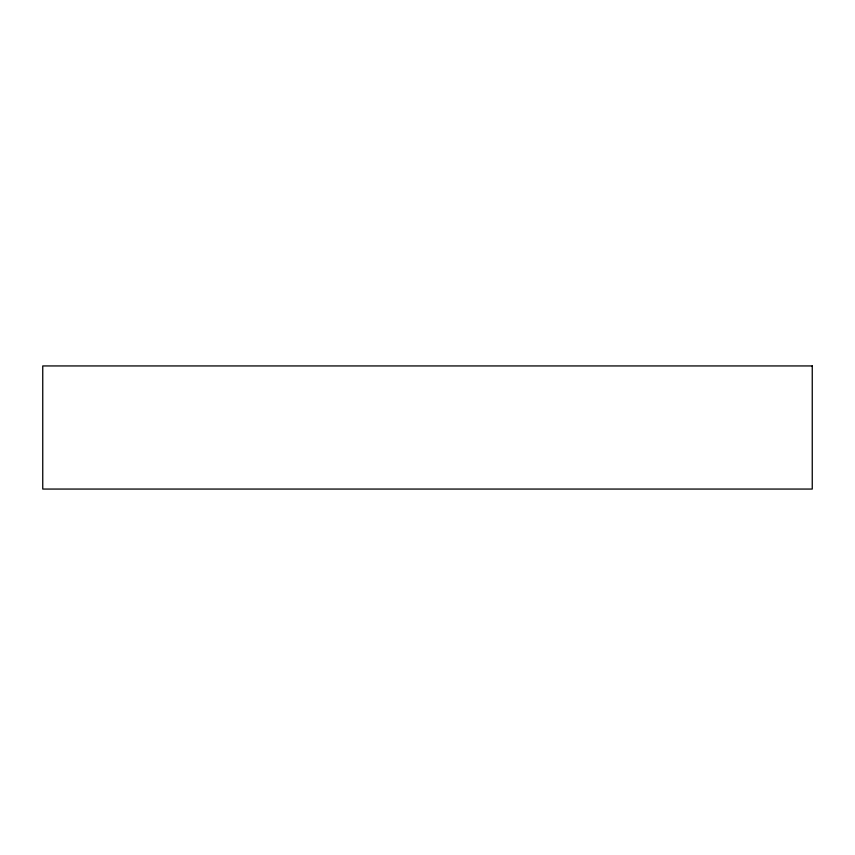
<?xml version="1.0" encoding="UTF-8"?>
<svg xmlns="http://www.w3.org/2000/svg" width="855" height="855" viewBox="0 0 855 855"><rect width="100%" height="100%" fill="white"/><g stroke="black" fill="none" stroke-linecap="round" stroke-linejoin="round"><path stroke-width="1.28" d="M812.25 365.94L42.75 365.94L42.75 489.06L812.25 489.06L812.25 365.94"/></g></svg>
